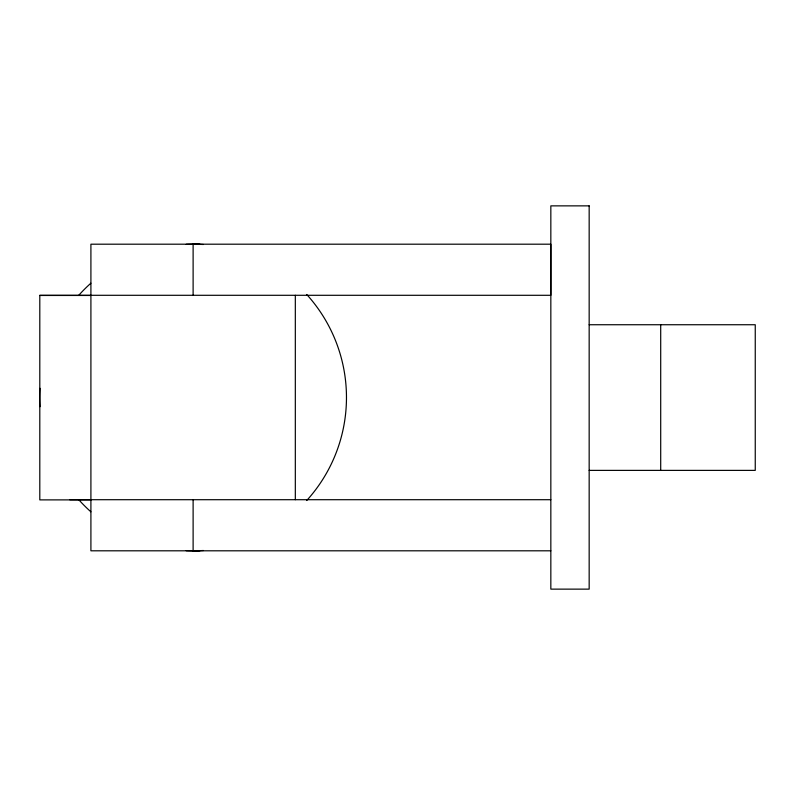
<?xml version="1.0" encoding="UTF-8"?>
<svg xmlns="http://www.w3.org/2000/svg" width="795" height="795" viewBox="0 0 795 795"><rect width="100%" height="100%" fill="white"/><g stroke="black" fill="none" stroke-linecap="round" stroke-linejoin="round"><path stroke-width="1.19" d="M193.115 295.293L193.115 244.194M306.731 500.502L307.446 499.707A153.365 153.365 0 0 0 307.427 295.263L306.731 294.498M203.431 550.518L193.115 550.865M39.8 295.472L90.908 295.472M589.165 324.738L755.25 324.738L755.25 470.382L589.165 470.382M69.741 499.707L550.836 499.707M90.908 499.886L39.8 499.886L39.8 295.293L550.836 295.293L550.836 244.194L90.908 244.194L90.908 295.293L90.908 550.806L550.836 550.806M193.115 244.135L203.431 244.482M660.705 324.738L660.705 470.382M295.323 295.293L295.323 499.707M193.115 499.707L193.115 550.806M200.012 550.706A153.365 153.365 0 0 1 186.219 550.706M90.878 511.811A153.365 153.365 0 0 1 78.794 499.737M40.028 406.692A153.365 153.365 0 0 1 40.028 388.308M78.794 295.263A153.365 153.365 0 0 1 90.878 283.189M186.219 244.294A153.365 153.365 0 0 1 200.012 244.294M589.165 205.865L550.836 205.865L550.836 589.135L589.165 589.135L589.165 205.865"/></g></svg>
